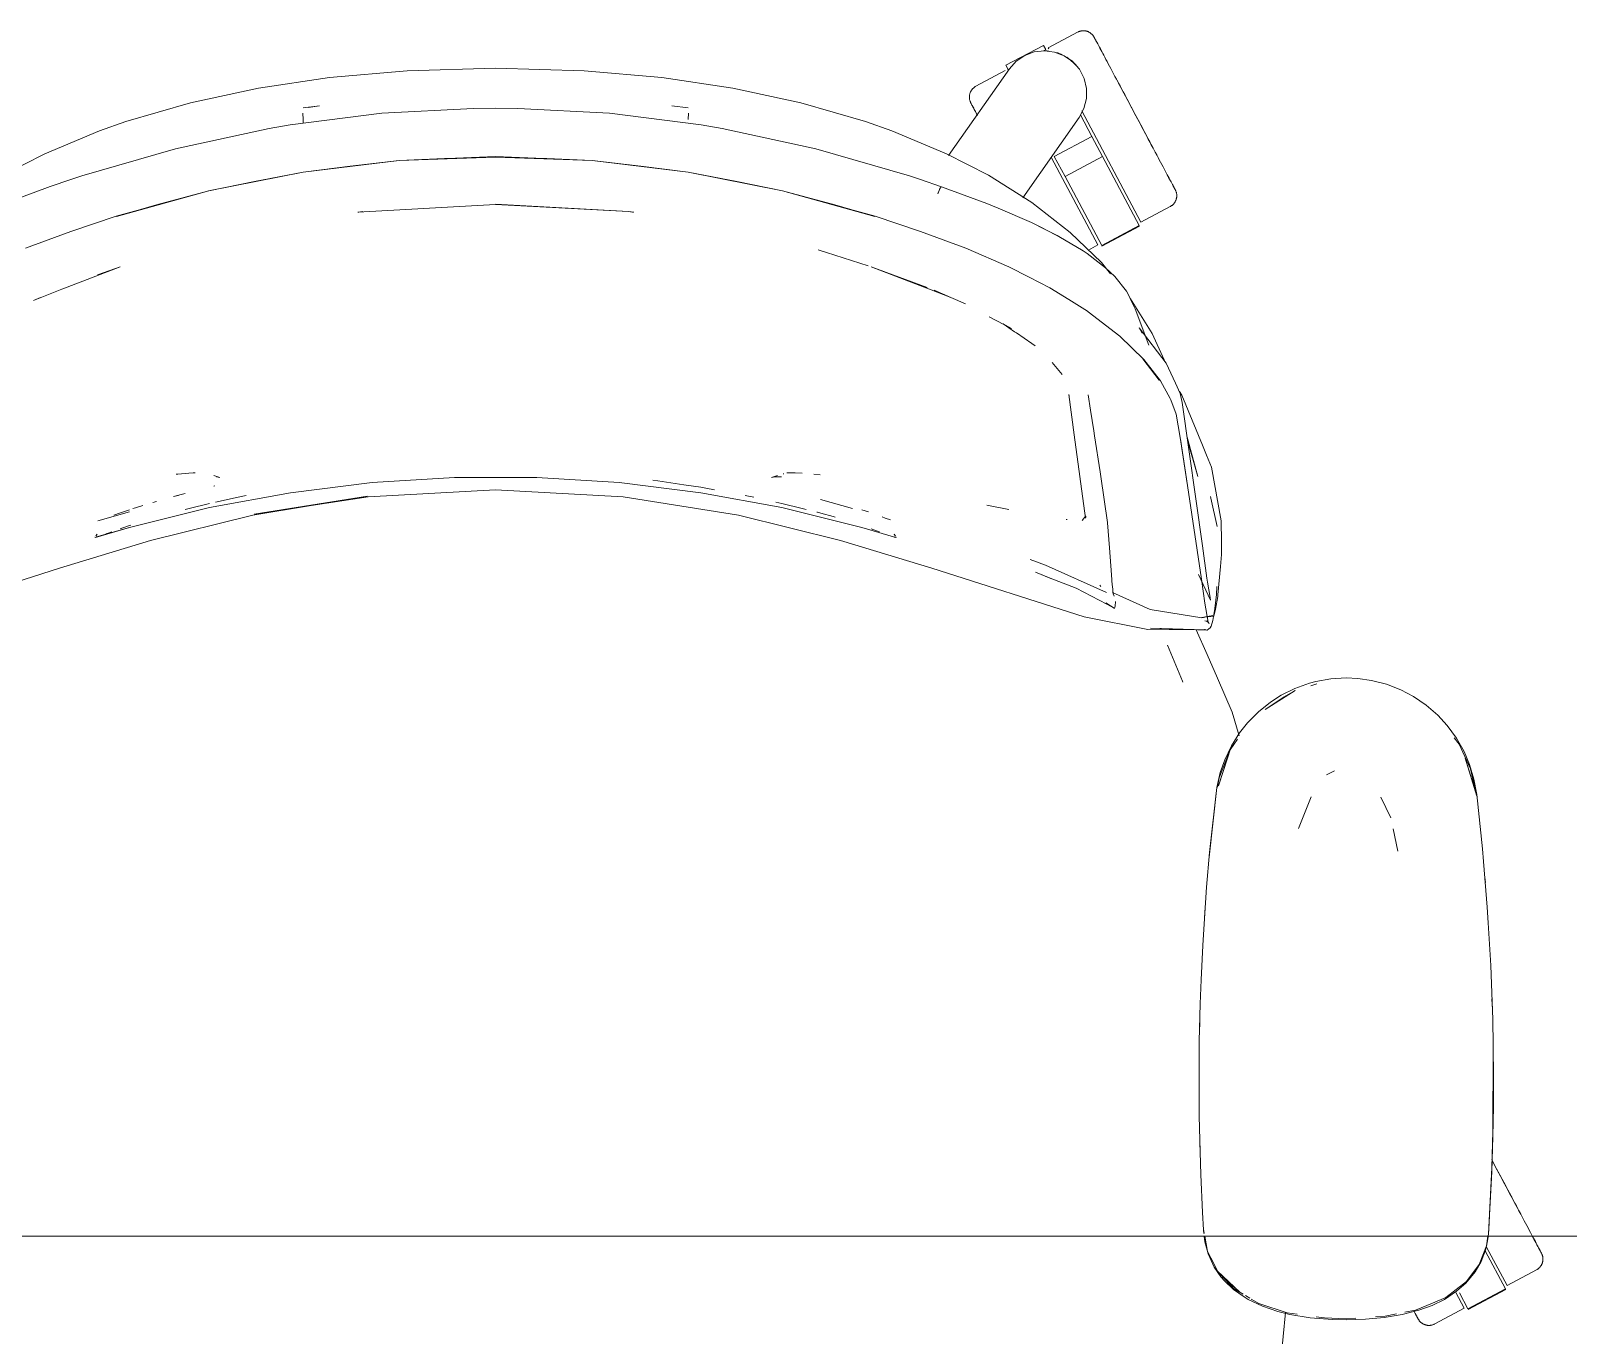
# Model space of a CAD drawing. Header units: millimetres. Extents: x 155927 to 317870, y -36033 to 97293.
# Drawn here: x 171809 to 172315, y 21895 to 22324 of the extents above; entities that cross this region are included whole.
import ezdxf

# ---------------------------------------------------------------- set-up
doc = ezdxf.new("R2010")
doc.units = ezdxf.units.MM
doc.header["$MEASUREMENT"] = 0
doc.layers.add('G-IMPT', color=8, linetype='CONTINUOUS', lineweight=9)
doc.layers.add('I-FURN', color=8, linetype='CONTINUOUS', lineweight=9)

msp = doc.modelspace()

# ---------------------------------------------------------------- linework, layer by layer
at = {"layer": 'G-IMPT'}
for p, q in [((171907.21, 22309.03), (171883.8, 22305.54)), ((171932.79, 22311.29), (171907.21, 22309.03)), ((171961.93, 22312.14), (171932.79, 22311.29)), ((171991.07, 22311.29), (171961.93, 22312.14)), ((172016.64, 22309.03), (171991.07, 22311.29)), ((172040.06, 22305.54), (172016.64, 22309.03)), ((171861.43, 22300.73), (171883.8, 22305.54)), ((172062.42, 22300.73), (172040.06, 22305.54)), ((171840.19, 22294.55), (171861.43, 22300.73)), ((171898.51, 22299.13), (171903.93, 22299.78)), ((171900.16, 22299.21), (171903.93, 22299.78)), ((171954.61, 22298.91), (171924.41, 22297.3)), ((171954.61, 22298.91), (171961.93, 22299.01)), ((171969.24, 22298.91), (171961.93, 22299.01)), ((171969.24, 22298.91), (171999.44, 22297.3)), ((172025.34, 22299.13), (172019.93, 22299.78)), ((172083.66, 22294.55), (172062.42, 22300.73)), ((171831.45, 22291.48), (171840.19, 22294.55)), ((171894.24, 22293.48), (171887.32, 22292.3)), ((171924.41, 22297.3), (171894.24, 22293.48)), ((171898.48, 22297.37), (171898.56, 22295.28)), ((171898.48, 22297.37), (171898.48, 22297.26)), ((171898.6, 22294.03), (171898.56, 22295.28)), ((171999.44, 22297.3), (172029.61, 22293.48)), ((172025.3, 22295.28), (172025.37, 22297.37)), ((172025.37, 22297.37), (172025.37, 22297.26)), ((172029.61, 22293.48), (172036.53, 22292.3)), ((172083.66, 22294.55), (172092.4, 22291.48)), ((171831.45, 22291.48), (171813.48, 22283.96)), ((171887.32, 22292.3), (171856.53, 22285.63)), ((172067.32, 22285.63), (172036.53, 22292.3)), ((172092.4, 22291.48), (172110.37, 22283.96)), ((171813.48, 22283.96), (171799.7, 22276.87)), ((171825.7, 22276.69), (171856.53, 22285.63)), ((171961.93, 22283.1), (171930.11, 22281.77)), ((171930.15, 22281.73), (171961.93, 22282.87)), ((171930.15, 22281.73), (171945.04, 22282.41)), ((171945.04, 22282.41), (171961.93, 22282.87)), ((171993.74, 22281.77), (171961.93, 22283.1)), ((171978.81, 22282.41), (171961.93, 22282.87)), ((171993.7, 22281.73), (171961.93, 22282.87)), ((171978.81, 22282.41), (171993.7, 22281.73)), ((172067.32, 22285.63), (172098.15, 22276.69)), ((172124.15, 22276.87), (172110.37, 22283.96)), ((171898.6, 22277.95), (171867.35, 22271.73)), ((171867.35, 22271.73), (171898.52, 22277.94)), ((171898.6, 22277.95), (171882.49, 22274.85)), ((171930.11, 22281.77), (171898.52, 22277.94)), ((171930.15, 22281.73), (171898.6, 22277.95)), ((171914.07, 22279.89), (171898.6, 22277.95)), ((171914.07, 22279.89), (171930.15, 22281.73)), ((171993.7, 22281.73), (172025.26, 22277.95)), ((171993.7, 22281.73), (172009.78, 22279.89)), ((171993.74, 22281.77), (172025.34, 22277.94)), ((172025.26, 22277.95), (172009.78, 22279.89)), ((172056.38, 22271.77), (172025.26, 22277.95)), ((172025.26, 22277.95), (172041.36, 22274.85)), ((172056.38, 22271.77), (172025.34, 22277.94)), ((171815.28, 22273.15), (171800.2, 22267.55)), ((171815.28, 22273.15), (171822.1, 22275.49)), ((171825.7, 22276.69), (171822.1, 22275.49)), ((171867.47, 22271.77), (171882.49, 22274.85)), ((172056.38, 22271.77), (172041.36, 22274.85)), ((172098.15, 22276.69), (172101.76, 22275.49)), ((172108.69, 22273.09), (172101.76, 22275.49)), ((172107.9, 22271.86), (172108.29, 22272.68)), ((172107.9, 22271.86), (172108.18, 22272.5)), ((172108.18, 22272.5), (172108.29, 22272.68)), ((172108.56, 22273.09), (172108.29, 22272.68)), ((172108.29, 22272.68), (172108.51, 22273.08)), ((172108.56, 22273.09), (172108.51, 22273.08)), ((172108.69, 22273.12), (172108.56, 22273.09)), ((172108.56, 22273.09), (172108.69, 22273.09)), ((172123.65, 22267.55), (172108.69, 22273.12)), ((172138.44, 22267.9), (172124.15, 22276.87)), ((171867.47, 22271.77), (171836.97, 22263.39)), ((171867.47, 22271.77), (171837.06, 22263.35)), ((171850.22, 22267.12), (171867.47, 22271.77)), ((171961.93, 22267.28), (171916.59, 22264.78)), ((171961.93, 22267.33), (172005.65, 22265.01)), ((171961.93, 22267.28), (172005.65, 22265.01)), ((172073.63, 22267.12), (172056.38, 22271.77)), ((172056.38, 22271.77), (172086.88, 22263.39)), ((172056.38, 22271.77), (172086.79, 22263.35)), ((172107.9, 22271.86), (172107.48, 22270.8)), ((172107.48, 22270.8), (172107.7, 22271.39)), ((172107.9, 22271.86), (172107.7, 22271.39)), ((172127.33, 22266.07), (172123.65, 22267.55)), ((172138.44, 22267.9), (172151.05, 22258.09)), ((171822.05, 22258.38), (171836.97, 22263.39)), ((171850.22, 22267.12), (171837.06, 22263.35)), ((171916.59, 22264.78), (171918.2, 22265.01)), ((171916.65, 22264.73), (171916.89, 22264.77)), ((171918.2, 22265.01), (171916.89, 22264.77)), ((172005.65, 22265.01), (172007.43, 22264.74)), ((172005.65, 22265.01), (172006.96, 22264.77)), ((172007.2, 22264.73), (172006.96, 22264.77)), ((172073.63, 22267.12), (172086.79, 22263.35)), ((172086.88, 22263.39), (172101.8, 22258.38)), ((172138.29, 22261.3), (172127.33, 22266.07)), ((171822.05, 22258.38), (171807.18, 22252.92)), ((172116.68, 22252.92), (172101.8, 22258.38)), ((172138.73, 22261.08), (172138.29, 22261.3)), ((172138.29, 22261.3), (172147.34, 22256.77)), ((172138.29, 22261.3), (172146.74, 22257.08)), ((172138.73, 22261.08), (172147.34, 22256.77)), ((172147.34, 22256.77), (172146.74, 22257.08)), ((172161.34, 22248.13), (172151.05, 22258.09)), ((172068.07, 22252.32), (172071.51, 22251.25)), ((172068.07, 22252.32), (172084.56, 22247.07)), ((172116.68, 22252.92), (172130.9, 22246.75)), ((172147.34, 22256.77), (172155.34, 22252.04)), ((172156.63, 22251.18), (172155.34, 22252.04)), ((172162.76, 22246.46), (172156.63, 22251.18)), ((172164.34, 22244.46), (172161.34, 22248.13)), ((171838.31, 22246.79), (171820.86, 22240.08)), ((171838.31, 22246.79), (171830.88, 22244.07)), ((172085.54, 22246.79), (172103.95, 22239.97)), ((172085.54, 22246.79), (172102.99, 22240.08)), ((172137.63, 22243.36), (172130.9, 22246.75)), ((172137.63, 22243.36), (172144.42, 22239.79)), ((172162.76, 22246.46), (172165.78, 22243.57)), ((172169.65, 22238.7), (172165.78, 22243.57)), ((171819.14, 22239.42), (171809.81, 22235.69)), ((171820.86, 22240.08), (171819.14, 22239.42)), ((172102.99, 22240.08), (172104.72, 22239.42)), ((172111.8, 22236.69), (172104.72, 22239.42)), ((172111.8, 22236.69), (172106.35, 22239)), ((172150.65, 22236.02), (172144.42, 22239.79)), ((172170.26, 22237.57), (172169.65, 22238.7)), ((172170.26, 22237.57), (172171.43, 22235.13)), ((172170.95, 22236.21), (172170.45, 22236.98)), ((171809.81, 22235.69), (171812.05, 22236.69)), ((172116.65, 22234.5), (172111.8, 22236.69)), ((172150.65, 22236.02), (172156.75, 22232.14)), ((172157.01, 22231.97), (172156.75, 22232.14)), ((172167.44, 22223.95), (172157.01, 22231.97)), ((172170.95, 22236.21), (172178.08, 22224.76)), ((172171.43, 22235.13), (172172.51, 22232.9)), ((172177.02, 22221), (172172.51, 22232.9)), ((172124.36, 22230.28), (172131.79, 22226.44)), ((172129.02, 22227.94), (172132.78, 22225.38)), ((172129.02, 22227.94), (172131.79, 22226.44)), ((172132.78, 22225.38), (172133.36, 22224.99)), ((172133.36, 22224.99), (172138.49, 22221.49)), ((172175.34, 22216.21), (172167.44, 22223.95)), ((172173.78, 22226.65), (172182.7, 22215)), ((172173.78, 22226.65), (172174.77, 22224.92)), ((172178.08, 22224.76), (172182.06, 22216.13)), ((172138.49, 22221.49), (172139.59, 22220.74)), ((172145.12, 22215.22), (172148.46, 22211.31)), ((172180.43, 22209.47), (172175.04, 22216.42)), ((172175.04, 22216.42), (172177.84, 22212.85)), ((172175.34, 22216.21), (172180.76, 22209.25)), ((172180.43, 22209.47), (172177.84, 22212.85)), ((172182.7, 22215), (172185.76, 22208.43)), ((172180.76, 22209.25), (172184.05, 22203.41)), ((172185.76, 22208.43), (172187.33, 22205.06)), ((172152.4, 22191.37), (172150.62, 22204.72)), ((172150.62, 22204.72), (172150.77, 22204.25)), ((172157.76, 22199.56), (172157.01, 22204.63)), ((172184.26, 22202.99), (172184.05, 22203.41)), ((172184.26, 22202.99), (172186.02, 22198.2)), ((172187.05, 22205.67), (172187.82, 22204.5)), ((172187.98, 22202.07), (172187.33, 22205.06)), ((172187.82, 22204.5), (172194.61, 22188.05)), ((172194.65, 22154.85), (172187.98, 22202.07)), ((172157.76, 22199.56), (172158.82, 22192.72)), ((172186.02, 22198.2), (172187.32, 22190.53)), ((172152.4, 22191.37), (172156.14, 22164.03)), ((172158.82, 22192.72), (172159.08, 22191.06)), ((172160.95, 22179.29), (172159.08, 22191.06)), ((172189.61, 22175.37), (172187.32, 22190.53)), ((172189.61, 22175.37), (172187.38, 22189.95)), ((172189.71, 22174.76), (172187.38, 22189.95)), ((172193.1, 22177.65), (172189.6, 22190.6)), ((172193.1, 22177.65), (172189.75, 22189.54)), ((172194.61, 22188.05), (172196, 22184.69)), ((172197.6, 22180.83), (172196, 22184.69)), ((171857.24, 22178.49), (171856.76, 22178.46)), ((171860.95, 22178.77), (171857.24, 22178.49)), ((171860.95, 22178.77), (171862.32, 22178.87)), ((171863.02, 22178.87), (171862.32, 22178.87)), ((171871.11, 22177.34), (171869.17, 22178.02)), ((171871.11, 22177.34), (171870.07, 22177.55)), ((171948.37, 22177.33), (171921.3, 22175.68)), ((171975.49, 22177.33), (171948.37, 22177.33)), ((171975.49, 22177.33), (172002.56, 22175.68)), ((172015.32, 22176.3), (172013.67, 22176.48)), ((172023.85, 22175), (172015.32, 22176.3)), ((172052.74, 22177.34), (172054.69, 22178.02)), ((172053.79, 22177.55), (172052.74, 22177.34)), ((172053.79, 22177.55), (172056.09, 22177.59)), ((172055.95, 22177.6), (172056.09, 22177.59)), ((172056.58, 22178.55), (172056.84, 22178.63)), ((172057.8, 22178.88), (172062.85, 22178.79)), ((172057.8, 22178.88), (172060.58, 22178.87)), ((172062.85, 22178.79), (172060.58, 22178.87)), ((172066.65, 22178.48), (172068.74, 22178.26)), ((172161.19, 22177.74), (172160.95, 22179.29)), ((172163.4, 22162.52), (172161.19, 22177.74)), ((172200.84, 22163.13), (172197.6, 22180.83)), ((171855.89, 22171.07), (171859.75, 22172.07)), ((171855.89, 22171.07), (171857.42, 22171.46)), ((171867.71, 22167.45), (171894.38, 22172.38)), ((171869.51, 22174.67), (171869.1, 22174.53)), ((171879.75, 22171.4), (171877.12, 22170.93)), ((171882.03, 22164.99), (171919.77, 22171.24)), ((171919.77, 22171.24), (171882.4, 22165.25)), ((171894.38, 22172.38), (171921.3, 22175.68)), ((171919.94, 22170.98), (171961.93, 22173.34)), ((172003.91, 22170.98), (171961.93, 22173.34)), ((172029.48, 22172.38), (172002.56, 22175.68)), ((172023.85, 22175), (172029.47, 22174.15)), ((172029.47, 22174.15), (172031.1, 22173.91)), ((172056.15, 22167.45), (172029.48, 22172.38)), ((172034, 22173.35), (172031.1, 22173.91)), ((172044.11, 22171.43), (172046.92, 22170.89)), ((172189.71, 22174.76), (172194.26, 22143.89)), ((172197.38, 22170.57), (172197.23, 22171.15)), ((171841.4, 22166.1), (171830.97, 22163.06)), ((171839.09, 22165.99), (171838.38, 22165.73)), ((171839.09, 22165.99), (171841.4, 22166.76)), ((171867.71, 22167.45), (171841.39, 22160.9)), ((171842.53, 22167.14), (171843.31, 22167.38)), ((171843.31, 22167.38), (171845.81, 22168.17)), ((171849.1, 22169.16), (171850.22, 22169.49)), ((171860.97, 22167.22), (171859.69, 22166.88)), ((171867.72, 22168.77), (171860.97, 22167.22)), ((171877.12, 22170.93), (171869.7, 22169.22)), ((171919.94, 22170.98), (171882.4, 22165.25)), ((172041.83, 22164.99), (172003.91, 22170.98)), ((172054.15, 22169.22), (172056.13, 22168.77)), ((172062.88, 22167.22), (172056.13, 22168.77)), ((172056.15, 22167.45), (172082.46, 22160.9)), ((172062.88, 22167.22), (172064.18, 22166.88)), ((172067.9, 22165.92), (172067.72, 22165.96)), ((172079.36, 22167.19), (172068.9, 22170.12)), ((172082.45, 22166.74), (172084.67, 22166.02)), ((172123.6, 22168.21), (172130.85, 22166.8)), ((172199.43, 22161.27), (172197.38, 22170.57)), ((171841.39, 22160.9), (171830.17, 22157.63)), ((171841.39, 22160.9), (171830.57, 22157.79)), ((171841.39, 22160.9), (171830.86, 22157.84)), ((171836.21, 22164.97), (171838.38, 22165.73)), ((171841.39, 22161.53), (171839.17, 22160.8)), ((171841.39, 22161.53), (171841.85, 22161.68)), ((171848.34, 22156.67), (171882.03, 22164.99)), ((172041.83, 22164.99), (172075.51, 22156.67)), ((172069.04, 22165.6), (172067.9, 22165.92)), ((172069.04, 22165.6), (172073.04, 22164.48)), ((172073.04, 22164.48), (172073.72, 22164.28)), ((172082.46, 22160.9), (172092.89, 22157.83)), ((172090.22, 22164.03), (172089.2, 22164.4)), ((172090.22, 22164.03), (172091.87, 22163.42)), ((172150.07, 22163.53), (172149.73, 22163.58)), ((172155.02, 22163.18), (172156.26, 22164.74)), ((172156.14, 22164.03), (172156.18, 22164.3)), ((172156.23, 22164.53), (172156.18, 22164.3)), ((172163.4, 22162.52), (172163.41, 22162.44)), ((172163.41, 22162.44), (172164.03, 22154.2)), ((172200.84, 22163.13), (172200.86, 22156.16)), ((171848.34, 22156.67), (171818.37, 22147.49)), ((171830.17, 22157.63), (171829.93, 22157.77)), ((171830.71, 22158.72), (171830.32, 22158.11)), ((171830.71, 22158.72), (171830.56, 22158.51)), ((171830.86, 22157.84), (171830.57, 22157.79)), ((171834.64, 22159.18), (171833.57, 22158.78)), ((171835.61, 22159.52), (171834.64, 22159.18)), ((171838.36, 22160.51), (171839.17, 22160.8)), ((172105.49, 22147.49), (172075.51, 22156.67)), ((172087.66, 22159.74), (172085.56, 22160.49)), ((172087.66, 22159.74), (172088.32, 22159.5)), ((172093.16, 22157.76), (172092.89, 22157.83)), ((172093.15, 22158.72), (172093.29, 22158.51)), ((172093.15, 22158.72), (172093.53, 22158.11)), ((172093.46, 22157.69), (172093.16, 22157.76)), ((172093.68, 22157.63), (172093.46, 22157.69)), ((172093.92, 22157.72), (172093.68, 22157.63)), ((172200.86, 22151.99), (172200.86, 22156.16)), ((172164.66, 22145.35), (172164.03, 22154.2)), ((172194.65, 22154.85), (172196.09, 22144.19)), ((172200.52, 22148.04), (172200.86, 22151.99)), ((171818.37, 22147.49), (171768.13, 22131.5)), ((172105.49, 22147.49), (172155.73, 22131.5)), ((172137.92, 22150.37), (172142.91, 22148.48)), ((172144.54, 22144.18), (172139.64, 22146.2)), ((172139.64, 22146.2), (172144.75, 22144.17)), ((172144.75, 22144.17), (172140.22, 22145.97)), ((172142.91, 22148.48), (172163.06, 22139.55)), ((172200.52, 22148.04), (172199.72, 22138.71)), ((172153.01, 22140.93), (172144.54, 22144.18)), ((172153.01, 22140.93), (172163.12, 22135.65)), ((172160.89, 22141.93), (172161.17, 22141.49)), ((172164.66, 22145.35), (172164.92, 22141.94)), ((172164.96, 22141.57), (172164.92, 22141.94)), ((172164.96, 22141.57), (172165.24, 22139.11)), ((172193.28, 22145.44), (172197.28, 22137.01)), ((172194.26, 22143.89), (172195.38, 22136.04)), ((172196.31, 22142.89), (172196.09, 22144.19)), ((172197.14, 22137.87), (172196.31, 22142.89)), ((172199.2, 22138.88), (172199.41, 22141.47)), ((172165.58, 22134.3), (172162.87, 22136.14)), ((172165.58, 22134.3), (172163.12, 22135.65)), ((172177.38, 22133.94), (172165.03, 22139.55)), ((172165.24, 22139.11), (172165.27, 22139.05)), ((172165.54, 22138.28), (172165.27, 22139.05)), ((172166.02, 22136.54), (172165.85, 22135.01)), ((172196.48, 22129.77), (172195.38, 22136.04)), ((172197.28, 22137.01), (172197.14, 22137.87)), ((172199.2, 22138.88), (172198.68, 22134.2)), ((172198.87, 22133.99), (172199.68, 22138.24)), ((172199.72, 22138.71), (172199.68, 22138.24)), ((172155.73, 22131.5), (172176.68, 22127.31)), ((172165.58, 22134.3), (172165.41, 22134.26)), ((172165.71, 22134.32), (172165.58, 22134.3)), ((172165.85, 22135.01), (172165.71, 22134.32)), ((172177.38, 22133.94), (172194.43, 22131.22)), ((172198.01, 22131.91), (172194.43, 22131.22)), ((172198.01, 22131.91), (172194.47, 22131.28)), ((172194.47, 22131.28), (172198.42, 22131.67)), ((172198.61, 22133.58), (172198.07, 22130.3)), ((172198.87, 22133.99), (172198.42, 22131.67)), ((172198.61, 22133.58), (172198.68, 22134.2)), ((172176.68, 22127.31), (172195.55, 22127.26)), ((172177.57, 22127.75), (172196.02, 22127.16)), ((172177.57, 22127.75), (172195.55, 22127.26)), ((172196.15, 22119.1), (172192.58, 22127.27)), ((172196.13, 22127.13), (172195.27, 22127.32)), ((172195.27, 22127.32), (172195.38, 22127.3)), ((172195.55, 22127.26), (172195.38, 22127.3)), ((172195.94, 22130.11), (172195.44, 22130.19)), ((172196.02, 22127.16), (172195.55, 22127.26)), ((172195.94, 22130.11), (172196.48, 22129.79)), ((172196.13, 22127.13), (172196.71, 22127.53)), ((172196.31, 22130.39), (172196.87, 22129.29)), ((172196.31, 22130.39), (172196.48, 22129.77)), ((172196.48, 22129.79), (172196.87, 22129.29)), ((172197.2, 22127.9), (172196.71, 22127.53)), ((172197.2, 22127.9), (172197.52, 22128.44)), ((172198.07, 22130.3), (172197.52, 22128.44)), ((172183.12, 22122.16), (172188.04, 22110.31)), ((172199.57, 22111.27), (172196.15, 22119.1)), ((172188.14, 22110.04), (172188.04, 22110.31)), ((172204.43, 22100.14), (172199.57, 22111.27)), ((172236.92, 22111.07), (172231.97, 22110.19)), ((172241.96, 22111.37), (172236.92, 22111.07)), ((172241.96, 22111.37), (172245.81, 22111.2)), ((172250.32, 22110.55), (172245.81, 22111.2)), ((172250.32, 22110.55), (172255.19, 22109.29)), ((172225.17, 22107.27), (172215.22, 22100.95)), ((172220.56, 22105.68), (172217.01, 22103.41)), ((172225.07, 22107.92), (172220.56, 22105.68)), ((172225.17, 22107.27), (172221.49, 22105.11)), ((172225.07, 22107.92), (172229.84, 22109.63)), ((172231.97, 22110.19), (172229.84, 22109.63)), ((172230.28, 22108.83), (172232.31, 22109.45)), ((172259.9, 22107.45), (172255.19, 22109.29)), ((172264.06, 22105.26), (172259.9, 22107.45)), ((172264.06, 22105.26), (172268.23, 22102.43)), ((172204.43, 22100.14), (172206.68, 22092.32)), ((172213.04, 22100.22), (172209.49, 22096.62)), ((172213.04, 22100.22), (172217.01, 22103.41)), ((172221.49, 22105.11), (172215.22, 22100.95)), ((172268.23, 22102.43), (172272.07, 22099.11)), ((172209.49, 22096.62), (172206.87, 22093.31)), ((172275.23, 22095.67), (172272.07, 22099.11)), ((172275.23, 22095.67), (172278.23, 22091.59)), ((172203.74, 22087.66), (172206.17, 22091.24)), ((172204.14, 22088.98), (172206.87, 22093.31)), ((172277.54, 22091.63), (172279.13, 22089.52)), ((172280.74, 22087.15), (172278.23, 22091.59)), ((172203.74, 22087.66), (172199.93, 22075.81)), ((172202.84, 22084.95), (172199.93, 22075.81)), ((172200.14, 22078.44), (172203.34, 22086.62)), ((172204.14, 22088.98), (172201.95, 22084.4)), ((172203.74, 22087.66), (172202.84, 22084.95)), ((172282.87, 22081.46), (172279.13, 22089.52)), ((172280.74, 22087.15), (172282.55, 22082.91)), ((172284.91, 22072.49), (172281.08, 22084.95)), ((172281.08, 22084.95), (172284, 22075.81)), ((172199.34, 22075.31), (172200.5, 22080.27)), ((172201.95, 22084.4), (172200.5, 22080.27)), ((172238.14, 22080.75), (172235.91, 22079.74)), ((172282.55, 22082.91), (172284.02, 22078.05)), ((172282.87, 22081.46), (172284.78, 22073.06)), ((172199.34, 22075.31), (172196.89, 22052.35)), ((172199.34, 22075.31), (172196.99, 22053.87)), ((172199.34, 22075.31), (172199.01, 22072.49)), ((172199.56, 22075.38), (172200.14, 22078.44)), ((172235.91, 22079.74), (172235.46, 22079.44)), ((172284.91, 22072.49), (172284, 22075.81)), ((172284.91, 22073), (172284.02, 22078.05)), ((172196.89, 22052.35), (172199.01, 22072.49)), ((172226.24, 22061.79), (172230.39, 22072.21)), ((172253.34, 22072.12), (172256.61, 22065.34)), ((172286.82, 22055.08), (172284.91, 22073)), ((172258.94, 22054.29), (172257.37, 22061.72)), ((172287.16, 22050.95), (172286.82, 22055.08)), ((172196.99, 22053.87), (172196.01, 22042.47)), ((172288.41, 22035.89), (172287.16, 22050.95)), ((172287.76, 22044.07), (172287.59, 22045.75)), ((172195.28, 22032.19), (172196.01, 22042.47)), ((172195.41, 22034.23), (172195.55, 22035.65)), ((172288.41, 22035.89), (172288.74, 22030.8)), ((172195.28, 22032.19), (172194.72, 22023.32)), ((172195.41, 22034.23), (172195.32, 22032.33)), ((172288.74, 22030.8), (172289.55, 22016.66)), ((172194.18, 22012.01), (172194.72, 22023.32)), ((172289.8, 22010.64), (172289.55, 22016.66)), ((172194.18, 22012.01), (172193.88, 22004.13)), ((172289.8, 22010.64), (172290.19, 21998.88)), ((172193.59, 21991.82), (172193.88, 22004.13)), ((172289.94, 22005.75), (172290.05, 22003.82)), ((172193.8, 22000.26), (172193.72, 21998.6)), ((172290.05, 22003.82), (172290.07, 22002.32)), ((172193.72, 21998.6), (172193.73, 21996.52)), ((172290.36, 21990.46), (172290.19, 21998.88)), ((172193.59, 21991.82), (172193.52, 21986.35)), ((172290.36, 21990.46), (172290.24, 21960.44)), ((172290.36, 21990.46), (172290.4, 21970.28)), ((172290.36, 21990.46), (172290.44, 21979.67)), ((172193.51, 21971.64), (172193.52, 21986.35)), ((172290.24, 21960.44), (172290.44, 21979.67)), ((172193.56, 21967.13), (172193.51, 21971.64)), ((172290.4, 21970.28), (172289.9, 21948.88)), ((172290.4, 21970.28), (172289.94, 21950.09)), ((172290.4, 21970.28), (172290.24, 21960.44)), ((172290.36, 21970.28), (172290.38, 21968.24)), ((172193.56, 21967.13), (172193.94, 21951.46)), ((172290.38, 21968.24), (172290.3, 21966.03)), ((172193.74, 21960.4), (172193.74, 21958.18)), ((172290.24, 21960.44), (172289.9, 21948.88)), ((172193.85, 21955.5), (172193.74, 21958.18)), ((172193.94, 21951.46), (172194.06, 21947.91)), ((172289.94, 21950.09), (172288.85, 21928.31)), ((172289.9, 21948.88), (172288.85, 21928.31)), ((172289.94, 21950.09), (172288.96, 21929.91)), ((172289.9, 21948.88), (172289.94, 21950.09)), ((172194.68, 21935.35), (172194.06, 21947.91)), ((172194.68, 21935.35), (172194.96, 21929.69)), ((172195.24, 21928.43), (172194.96, 21929.91)), ((172194.96, 21929.69), (172195.12, 21928.43)), ((172288.85, 21928.31), (172288.6, 21926.66)), ((172288.85, 21928.31), (172288.96, 21929.91)), ((172195.22, 21927.61), (172195.46, 21925.68)), ((172196.33, 21922.57), (172195.39, 21927.61)), ((172195.46, 21925.68), (172196.53, 21921.73)), ((172288.13, 21924.44), (172285.72, 21918.25)), ((172288.15, 21924.26), (172287.79, 21922.92)), ((172288.13, 21924.44), (172288.61, 21927.61)), ((172288.15, 21924.26), (172288.6, 21926.66)), ((172198.43, 21918.31), (172196.33, 21922.57)), ((172198.52, 21917.4), (172196.53, 21921.73)), ((172198.43, 21918.31), (172199.54, 21916.07)), ((172285.72, 21918.25), (172281.55, 21912.62)), ((172286.39, 21919.28), (172284.43, 21915.84)), ((172286.39, 21919.28), (172287.79, 21922.92)), ((172198.52, 21917.4), (172200.72, 21914.18)), ((172199.54, 21916.07), (172201.77, 21913.66)), ((172206.93, 21909.17), (172199.54, 21916.07)), ((172204.84, 21910.36), (172199.54, 21916.07)), ((172201.85, 21912.86), (172200.72, 21914.18)), ((172205.31, 21910.58), (172201.77, 21913.66)), ((172201.85, 21912.86), (172204.9, 21909.99)), ((172284.43, 21915.84), (172281.36, 21912.1)), ((172208, 21908.48), (172204.84, 21910.36)), ((172204.9, 21909.99), (172208.35, 21907.55)), ((172206.93, 21909.17), (172205.46, 21910.45)), ((172210.22, 21907.15), (172208.78, 21908.01)), ((172274.27, 21906.78), (172278.32, 21909.44)), ((172281.55, 21912.62), (172274.77, 21907.41)), ((172278.32, 21909.44), (172281.36, 21912.1)), ((172209.73, 21906.74), (172208.35, 21907.55)), ((172214.36, 21904.54), (172209.73, 21906.74)), ((172213.14, 21905.4), (172210.69, 21906.87)), ((172222.54, 21902.37), (172213.14, 21905.4)), ((172219.45, 21902.8), (172214.36, 21904.54)), ((172219.45, 21902.8), (172223.38, 21901.82)), ((172265.86, 21903.21), (172260.38, 21901.78)), ((172264.75, 21903.24), (172261.28, 21902.53)), ((172264.75, 21903.24), (172270.37, 21905.57)), ((172265.86, 21903.21), (172270.2, 21904.8)), ((172274.27, 21906.78), (172270.2, 21904.8)), ((172274.77, 21907.41), (172270.37, 21905.57)), ((172221.92, 21902.5), (172220.47, 21886.62)), ((172225.83, 21901.91), (172222.54, 21902.37)), ((172223.38, 21901.82), (172230.14, 21900.7)), ((172237.45, 21900.13), (172230.14, 21900.7)), ((172234.8, 21900.64), (172232.01, 21901.04)), ((172234.8, 21900.64), (172241.96, 21900.41)), ((172237.45, 21900.13), (172241.96, 21900.04)), ((172245.07, 21900.6), (172241.96, 21900.41)), ((172241.96, 21900.04), (172248.3, 21900.22)), ((172254.45, 21900.78), (172248.3, 21900.22)), ((172254.79, 21901.2), (172251.58, 21901)), ((172254.45, 21900.78), (172260.38, 21901.78)), ((172258.54, 21901.97), (172254.79, 21901.2))]:
    msp.add_line(p, q, dxfattribs=at)
at = {"layer": 'I-FURN'}
for p, q in [((172153.52, 22324), (172143.83, 22318.85)), ((172153.52, 22324), (172153.66, 22324.07)), ((172153.66, 22324.07), (172153.81, 22324.14)), ((172153.81, 22324.14), (172153.96, 22324.2)), ((172153.96, 22324.2), (172154.11, 22324.25)), ((172154.11, 22324.25), (172154.26, 22324.3)), ((172154.26, 22324.3), (172154.42, 22324.35)), ((172154.42, 22324.35), (172154.58, 22324.38)), ((172154.58, 22324.38), (172154.73, 22324.41)), ((172154.73, 22324.41), (172154.89, 22324.44)), ((172154.89, 22324.44), (172155.05, 22324.45)), ((172155.05, 22324.45), (172155.21, 22324.47)), ((172155.21, 22324.47), (172155.38, 22324.47)), ((172155.38, 22324.47), (172155.54, 22324.47)), ((172155.54, 22324.47), (172155.7, 22324.46)), ((172155.7, 22324.46), (172155.86, 22324.44)), ((172155.86, 22324.44), (172156.02, 22324.42)), ((172156.02, 22324.42), (172156.18, 22324.4)), ((172156.18, 22324.4), (172156.33, 22324.36)), ((172156.33, 22324.36), (172156.49, 22324.32)), ((172156.49, 22324.32), (172156.64, 22324.28)), ((172156.64, 22324.28), (172156.8, 22324.22)), ((172156.8, 22324.22), (172156.95, 22324.17)), ((172156.95, 22324.17), (172157.1, 22324.1)), ((172157.1, 22324.1), (172157.24, 22324.03)), ((172157.24, 22324.03), (172157.38, 22323.95)), ((172157.38, 22323.95), (172157.52, 22323.87)), ((172157.52, 22323.87), (172157.66, 22323.79)), ((172157.66, 22323.79), (172157.79, 22323.69)), ((172157.79, 22323.69), (172157.92, 22323.6)), ((172157.92, 22323.6), (172158.04, 22323.49)), ((172158.04, 22323.49), (172158.16, 22323.38)), ((172158.16, 22323.38), (172158.28, 22323.27)), ((172158.28, 22323.27), (172158.39, 22323.16)), ((172158.39, 22323.16), (172158.49, 22323.03)), ((172158.49, 22323.03), (172158.6, 22322.91)), ((172158.6, 22322.91), (172158.69, 22322.78)), ((172142.27, 22319.66), (172129.91, 22313.09)), ((172139.27, 22317.51), (172142.62, 22317.89)), ((172142.26, 22317.86), (172143.01, 22318.26)), ((172142.27, 22319.66), (172143.01, 22318.26)), ((172142.62, 22317.89), (172145.97, 22317.47)), ((172143.01, 22318.26), (172142.96, 22318.35)), ((172144.03, 22318.47), (172143.83, 22318.85)), ((172158.69, 22322.78), (172158.78, 22322.65)), ((172158.78, 22322.65), (172158.87, 22322.51)), ((172158.87, 22322.51), (172158.95, 22322.37)), ((172158.95, 22322.37), (172158.97, 22322.33)), ((172158.97, 22322.33), (172158.98, 22322.31)), ((172158.99, 22322.28), (172158.97, 22322.33)), ((172158.97, 22322.33), (172158.97, 22322.33)), ((172158.98, 22322.31), (172159.01, 22322.25)), ((172159.04, 22322.2), (172158.99, 22322.28)), ((172159.01, 22322.25), (172159.06, 22322.15)), ((172159.1, 22322.08), (172159.04, 22322.2)), ((172159.06, 22322.15), (172159.14, 22322.01)), ((172159.19, 22321.92), (172159.1, 22322.08)), ((172159.14, 22322.01), (172159.24, 22321.83)), ((172159.3, 22321.72), (172159.19, 22321.92)), ((172159.24, 22321.83), (172159.35, 22321.61)), ((172159.42, 22321.48), (172159.3, 22321.72)), ((172159.35, 22321.61), (172159.49, 22321.35)), ((172159.57, 22321.2), (172159.42, 22321.48)), ((172159.49, 22321.35), (172159.65, 22321.06)), ((172159.74, 22320.88), (172159.57, 22321.2)), ((172159.65, 22321.06), (172159.83, 22320.72)), ((172159.93, 22320.52), (172159.74, 22320.88)), ((172159.83, 22320.72), (172160.02, 22320.35)), ((172160.14, 22320.13), (172159.93, 22320.52)), ((172160.02, 22320.35), (172160.24, 22319.94)), ((172160.37, 22319.7), (172160.14, 22320.13)), ((172160.24, 22319.94), (172160.48, 22319.49)), ((172160.62, 22319.24), (172160.37, 22319.7)), ((172160.48, 22319.49), (172160.74, 22319.01)), ((172160.88, 22318.73), (172160.62, 22319.24)), ((172160.74, 22319.01), (172161.01, 22318.49)), ((172161.17, 22318.2), (172160.88, 22318.73)), ((172161.01, 22318.49), (172161.3, 22317.94)), ((172161.47, 22317.63), (172161.17, 22318.2)), ((172161.3, 22317.94), (172161.61, 22317.36)), ((172130.65, 22311.69), (172129.91, 22313.09)), ((172131.07, 22311.93), (172133.32, 22314.44)), ((172133.32, 22314.44), (172136.11, 22316.34)), ((172136.11, 22316.34), (172139.27, 22317.51)), ((172145.97, 22317.47), (172149.12, 22316.25)), ((172149.12, 22316.25), (172151.88, 22314.31)), ((172152.74, 22313.48), (172149.96, 22315.77)), ((172151.88, 22314.31), (172154.1, 22311.77)), ((172153.9, 22312.06), (172152.74, 22313.48)), ((172161.79, 22317.03), (172161.47, 22317.63)), ((172162.13, 22316.39), (172161.79, 22317.03)), ((172162.48, 22315.73), (172162.13, 22316.39)), ((172162.85, 22315.04), (172162.48, 22315.73)), ((172163.23, 22314.31), (172162.85, 22315.04)), ((172163.63, 22313.56), (172163.23, 22314.31)), ((172164.04, 22312.79), (172163.63, 22313.56)), ((172164.47, 22311.99), (172164.04, 22312.79)), ((172111.05, 22283.34), (172131.07, 22311.93)), ((172129.71, 22311.34), (172120.02, 22306.19)), ((172130.6, 22311.78), (172130.65, 22311.69)), ((172154.1, 22311.77), (172155.65, 22308.78)), ((172155.65, 22308.78), (172156.43, 22305.5)), ((172164.91, 22311.16), (172164.47, 22311.99)), ((172165.36, 22310.32), (172164.91, 22311.16)), ((172165.82, 22309.45), (172165.36, 22310.32)), ((172166.29, 22308.56), (172165.82, 22309.45)), ((172166.77, 22307.66), (172166.29, 22308.56)), ((172166.51, 22308.15), (172167, 22307.23)), ((172117.88, 22302.75), (172117.89, 22302.92)), ((172117.88, 22302.59), (172117.88, 22302.75)), ((172117.89, 22302.92), (172117.91, 22303.08)), ((172117.91, 22303.08), (172117.93, 22303.24)), ((172117.93, 22303.24), (172117.95, 22303.39)), ((172117.95, 22303.39), (172117.99, 22303.55)), ((172117.99, 22303.55), (172118.03, 22303.71)), ((172118.03, 22303.71), (172118.08, 22303.86)), ((172118.08, 22303.86), (172118.13, 22304.01)), ((172118.13, 22304.01), (172118.19, 22304.17)), ((172118.19, 22304.17), (172118.25, 22304.31)), ((172118.25, 22304.31), (172118.32, 22304.46)), ((172118.32, 22304.46), (172118.4, 22304.6)), ((172118.4, 22304.6), (172118.48, 22304.74)), ((172118.48, 22304.74), (172118.57, 22304.87)), ((172118.57, 22304.87), (172118.66, 22305.01)), ((172118.66, 22305.01), (172118.76, 22305.13)), ((172118.76, 22305.13), (172118.86, 22305.26)), ((172118.86, 22305.26), (172118.97, 22305.38)), ((172118.97, 22305.38), (172119.08, 22305.49)), ((172119.08, 22305.49), (172119.2, 22305.61)), ((172119.2, 22305.61), (172119.32, 22305.71)), ((172119.32, 22305.71), (172119.44, 22305.81)), ((172119.44, 22305.81), (172119.57, 22305.91)), ((172119.57, 22305.91), (172119.7, 22306)), ((172119.7, 22306), (172119.84, 22306.09)), ((172119.84, 22306.09), (172119.98, 22306.17)), ((172119.98, 22306.17), (172120.02, 22306.19)), ((172156.43, 22305.5), (172156.41, 22302.12)), ((172167.26, 22306.73), (172166.77, 22307.66)), ((172167, 22307.23), (172167.49, 22306.3)), ((172167.76, 22305.8), (172167.26, 22306.73)), ((172167.49, 22306.3), (172167.99, 22305.36)), ((172168.27, 22304.84), (172167.76, 22305.8)), ((172167.99, 22305.36), (172168.5, 22304.4)), ((172168.78, 22303.88), (172168.27, 22304.84)), ((172168.5, 22304.4), (172169.02, 22303.43)), ((172169.3, 22302.91), (172168.78, 22303.88)), ((172169.02, 22303.43), (172169.54, 22302.45)), ((172169.82, 22301.92), (172169.3, 22302.91)), ((172117.89, 22302.43), (172117.88, 22302.59)), ((172117.9, 22302.27), (172117.89, 22302.43)), ((172117.91, 22302.11), (172117.9, 22302.27)), ((172117.94, 22301.95), (172117.91, 22302.11)), ((172117.97, 22301.79), (172117.94, 22301.95)), ((172118.01, 22301.64), (172117.97, 22301.79)), ((172118.05, 22301.48), (172118.01, 22301.64)), ((172118.1, 22301.33), (172118.05, 22301.48)), ((172118.15, 22301.18), (172118.1, 22301.33)), ((172118.21, 22301.03), (172118.15, 22301.18)), ((172118.28, 22300.88), (172118.21, 22301.03)), ((172118.35, 22300.74), (172118.28, 22300.88)), ((172118.36, 22300.73), (172118.35, 22300.74)), ((172118.35, 22300.74), (172118.36, 22300.72)), ((172118.38, 22300.69), (172118.36, 22300.73)), ((172118.36, 22300.72), (172118.4, 22300.66)), ((172118.42, 22300.61), (172118.38, 22300.69)), ((172118.4, 22300.66), (172118.45, 22300.56)), ((172118.49, 22300.48), (172118.42, 22300.61)), ((172118.45, 22300.56), (172118.52, 22300.41)), ((172118.57, 22300.32), (172118.49, 22300.48)), ((172118.52, 22300.41), (172118.62, 22300.23)), ((172118.68, 22300.12), (172118.57, 22300.32)), ((172118.62, 22300.23), (172118.74, 22300.02)), ((172118.81, 22299.88), (172118.68, 22300.12)), ((172118.74, 22300.02), (172118.87, 22299.76)), ((172118.96, 22299.6), (172118.81, 22299.88)), ((172118.87, 22299.76), (172119.03, 22299.46)), ((172119.13, 22299.28), (172118.96, 22299.6)), ((172119.03, 22299.46), (172119.21, 22299.12)), ((172119.31, 22298.93), (172119.13, 22299.28)), ((172119.21, 22299.12), (172119.41, 22298.75)), ((172119.52, 22298.53), (172119.31, 22298.93)), ((172119.41, 22298.75), (172119.63, 22298.34)), ((172119.75, 22298.11), (172119.52, 22298.53)), ((172119.63, 22298.34), (172119.86, 22297.9)), ((172120, 22297.64), (172119.75, 22298.11)), ((172119.86, 22297.9), (172120.12, 22297.41)), ((172120.27, 22297.14), (172120, 22297.64)), ((172155.58, 22298.85), (172153.99, 22295.88)), ((172174.35, 22261.46), (172154.88, 22298.06)), ((172156.41, 22302.12), (172155.58, 22298.85)), ((172169.54, 22302.45), (172170.06, 22301.47)), ((172170.35, 22300.93), (172169.82, 22301.92)), ((172170.06, 22301.47), (172170.59, 22300.47)), ((172170.88, 22299.93), (172170.35, 22300.93)), ((172170.59, 22300.47), (172171.12, 22299.47)), ((172171.41, 22298.93), (172170.88, 22299.93)), ((172171.12, 22299.47), (172171.66, 22298.47)), ((172171.94, 22297.93), (172171.41, 22298.93)), ((172171.66, 22298.47), (172172.19, 22297.47)), ((172172.48, 22296.92), (172171.94, 22297.93)), ((172120.12, 22297.41), (172120.39, 22296.9)), ((172120.55, 22296.6), (172120.27, 22297.14)), ((172153.99, 22295.88), (172135.49, 22269.45)), ((172154.45, 22296.74), (172158.21, 22289.68)), ((172172.19, 22297.47), (172172.72, 22296.46)), ((172173.01, 22295.92), (172172.48, 22296.92)), ((172172.72, 22296.46), (172173.26, 22295.46)), ((172173.55, 22294.92), (172173.01, 22295.92)), ((172173.26, 22295.46), (172173.79, 22294.45)), ((172174.08, 22293.92), (172173.55, 22294.92)), ((172173.79, 22294.45), (172174.32, 22293.46)), ((172174.61, 22292.92), (172174.08, 22293.92)), ((172174.32, 22293.46), (172174.85, 22292.47)), ((172175.13, 22291.93), (172174.61, 22292.92)), ((172158.21, 22289.68), (172145.85, 22283.11)), ((172158.21, 22289.68), (172161.74, 22283.04)), ((172174.85, 22292.47), (172175.37, 22291.48)), ((172175.65, 22290.96), (172175.13, 22291.93)), ((172175.37, 22291.48), (172175.89, 22290.51)), ((172176.17, 22289.99), (172175.65, 22290.96)), ((172175.89, 22290.51), (172176.4, 22289.55)), ((172176.68, 22289.03), (172176.17, 22289.99)), ((172176.4, 22289.55), (172176.91, 22288.59)), ((172177.18, 22288.09), (172176.68, 22289.03)), ((172176.91, 22288.59), (172177.41, 22287.66)), ((172177.67, 22287.16), (172177.18, 22288.09)), ((172177.41, 22287.66), (172177.9, 22286.73)), ((172160.22, 22253.94), (172144.96, 22282.64)), ((172149.38, 22276.47), (172145.85, 22283.11)), ((172161.74, 22283.04), (172149.38, 22276.47)), ((172161.74, 22283.04), (172173.81, 22260.33)), ((172178.16, 22286.24), (172177.67, 22287.16)), ((172177.9, 22286.73), (172178.38, 22285.83)), ((172178.63, 22285.35), (172178.16, 22286.24)), ((172178.38, 22285.83), (172178.85, 22284.94)), ((172179.1, 22284.47), (172178.63, 22285.35)), ((172178.85, 22284.94), (172179.31, 22284.07)), ((172179.56, 22283.61), (172179.1, 22284.47)), ((172179.31, 22284.07), (172179.76, 22283.23)), ((172180, 22282.78), (172179.56, 22283.61)), ((172180.43, 22281.97), (172180, 22282.78)), ((172180.85, 22281.18), (172180.43, 22281.97)), ((172181.26, 22280.42), (172180.85, 22281.18)), ((172181.65, 22279.68), (172181.26, 22280.42)), ((172182.02, 22278.97), (172181.65, 22279.68)), ((172182.38, 22278.3), (172182.02, 22278.97)), ((172182.73, 22277.65), (172182.38, 22278.3)), ((172183.05, 22277.03), (172182.73, 22277.65)), ((172161.45, 22253.76), (172149.38, 22276.47)), ((172183.37, 22276.45), (172183.05, 22277.03)), ((172183.2, 22276.76), (172183.5, 22276.19)), ((172183.66, 22275.9), (172183.37, 22276.45)), ((172183.5, 22276.19), (172183.79, 22275.65)), ((172183.93, 22275.38), (172183.66, 22275.9)), ((172183.79, 22275.65), (172184.05, 22275.15)), ((172184.19, 22274.9), (172183.93, 22275.38)), ((172184.05, 22275.15), (172184.3, 22274.69)), ((172184.43, 22274.45), (172184.19, 22274.9)), ((172184.3, 22274.69), (172184.53, 22274.26)), ((172184.65, 22274.04), (172184.43, 22274.45)), ((172184.53, 22274.26), (172184.74, 22273.87)), ((172184.84, 22273.67), (172184.65, 22274.04)), ((172184.74, 22273.87), (172184.93, 22273.51)), ((172185.02, 22273.33), (172184.84, 22273.67)), ((172184.93, 22273.51), (172185.1, 22273.19)), ((172185.18, 22273.04), (172185.02, 22273.33)), ((172185.1, 22273.19), (172185.25, 22272.91)), ((172185.32, 22272.78), (172185.18, 22273.04)), ((172185.25, 22272.91), (172185.37, 22272.67)), ((172185.43, 22272.56), (172185.32, 22272.78)), ((172185.37, 22272.67), (172185.48, 22272.47)), ((172185.53, 22272.38), (172185.43, 22272.56)), ((172185.48, 22272.47), (172185.57, 22272.31)), ((172185.6, 22272.24), (172185.53, 22272.38)), ((172185.57, 22272.31), (172185.63, 22272.19)), ((172185.66, 22272.14), (172185.6, 22272.24)), ((172184.86, 22267.19), (172184.74, 22267.08)), ((172184.97, 22267.3), (172184.86, 22267.19)), ((172185.09, 22267.41), (172184.97, 22267.3)), ((172185.19, 22267.53), (172185.09, 22267.41)), ((172185.3, 22267.66), (172185.19, 22267.53)), ((172185.4, 22267.79), (172185.3, 22267.66)), ((172185.49, 22267.92), (172185.4, 22267.79)), ((172185.57, 22268.05), (172185.49, 22267.92)), ((172185.66, 22268.19), (172185.57, 22268.05)), ((172185.63, 22272.19), (172185.67, 22272.1)), ((172185.69, 22272.08), (172185.66, 22272.14)), ((172185.73, 22268.34), (172185.66, 22268.19)), ((172185.67, 22272.1), (172185.7, 22272.06)), ((172185.7, 22272.06), (172185.69, 22272.08)), ((172185.7, 22272.06), (172185.77, 22271.91)), ((172185.7, 22272.06), (172185.7, 22272.06)), ((172185.8, 22268.48), (172185.73, 22268.34)), ((172185.77, 22271.91), (172185.84, 22271.77)), ((172185.87, 22268.63), (172185.8, 22268.48)), ((172185.84, 22271.77), (172185.9, 22271.62)), ((172185.93, 22268.78), (172185.87, 22268.63)), ((172185.9, 22271.62), (172185.96, 22271.47)), ((172185.98, 22268.93), (172185.93, 22268.78)), ((172185.96, 22271.47), (172186.01, 22271.31)), ((172186.02, 22269.08), (172185.98, 22268.93)), ((172186.01, 22271.31), (172186.05, 22271.16)), ((172186.06, 22269.24), (172186.02, 22269.08)), ((172186.05, 22271.16), (172186.08, 22271)), ((172186.1, 22269.4), (172186.06, 22269.24)), ((172186.08, 22271), (172186.11, 22270.84)), ((172186.13, 22269.56), (172186.1, 22269.4)), ((172186.11, 22270.84), (172186.14, 22270.68)), ((172186.15, 22269.72), (172186.13, 22269.56)), ((172186.14, 22270.68), (172186.16, 22270.52)), ((172186.16, 22269.88), (172186.15, 22269.72)), ((172186.16, 22270.52), (172186.17, 22270.36)), ((172186.17, 22270.04), (172186.16, 22269.88)), ((172186.17, 22270.36), (172186.17, 22270.2)), ((172186.17, 22270.2), (172186.17, 22270.04)), ((172174.35, 22261.46), (172184.03, 22266.61)), ((172184.07, 22266.63), (172184.03, 22266.61)), ((172184.21, 22266.71), (172184.07, 22266.63)), ((172184.35, 22266.79), (172184.21, 22266.71)), ((172184.48, 22266.88), (172184.35, 22266.79)), ((172184.61, 22266.98), (172184.48, 22266.88)), ((172184.74, 22267.08), (172184.61, 22266.98)), ((172173.81, 22260.33), (172161.45, 22253.76)), ((172161.54, 22253.59), (172173.9, 22260.16)), ((172157.07, 22252.27), (172160.22, 22253.94)), ((172290.38, 21951.79), (172289.86, 21952.78)), ((172290.1, 21952.32), (172290.62, 21951.34)), ((172290.91, 21950.8), (172290.38, 21951.79)), ((172290.62, 21951.34), (172291.15, 21950.34)), ((172291.44, 21949.8), (172290.91, 21950.8)), ((172291.15, 21950.34), (172291.68, 21949.34)), ((172291.97, 21948.8), (172291.44, 21949.8)), ((172291.68, 21949.34), (172292.22, 21948.34)), ((172292.5, 21947.8), (172291.97, 21948.8)), ((172292.22, 21948.34), (172292.75, 21947.34)), ((172293.04, 21946.79), (172292.5, 21947.8)), ((172292.75, 21947.34), (172293.28, 21946.33)), ((172293.57, 21945.79), (172293.04, 21946.79)), ((172293.28, 21946.33), (172293.82, 21945.33)), ((172294.11, 21944.79), (172293.57, 21945.79)), ((172293.82, 21945.33), (172294.35, 21944.32)), ((172294.64, 21943.79), (172294.11, 21944.79)), ((172294.35, 21944.32), (172294.88, 21943.33)), ((172295.17, 21942.79), (172294.64, 21943.79)), ((172294.88, 21943.33), (172295.41, 21942.34)), ((172295.69, 21941.8), (172295.17, 21942.79)), ((172295.41, 21942.34), (172295.93, 21941.35)), ((172296.21, 21940.83), (172295.69, 21941.8)), ((172295.93, 21941.35), (172296.45, 21940.38)), ((172296.73, 21939.86), (172296.21, 21940.83)), ((172296.45, 21940.38), (172296.96, 21939.42)), ((172297.23, 21938.9), (172296.73, 21939.86)), ((172296.96, 21939.42), (172297.47, 21938.46)), ((172297.74, 21937.96), (172297.23, 21938.9)), ((172297.47, 21938.46), (172297.97, 21937.53)), ((172298.23, 21937.03), (172297.74, 21937.96)), ((172297.97, 21937.53), (172298.46, 21936.6)), ((172298.72, 21936.11), (172298.23, 21937.03)), ((172298.46, 21936.6), (172298.94, 21935.7)), ((172299.19, 21935.22), (172298.72, 21936.11)), ((172298.94, 21935.7), (172299.41, 21934.81)), ((172299.66, 21934.34), (172299.19, 21935.22)), ((172299.41, 21934.81), (172299.87, 21933.94)), ((172300.12, 21933.48), (172299.66, 21934.34)), ((172299.87, 21933.94), (172300.32, 21933.1)), ((172300.56, 21932.65), (172300.12, 21933.48)), ((172300.99, 21931.84), (172300.56, 21932.65)), ((172301.41, 21931.05), (172300.99, 21931.84)), ((172301.81, 21930.29), (172301.41, 21931.05)), ((172302.21, 21929.55), (172301.81, 21930.29)), ((172302.58, 21928.84), (172302.21, 21929.55)), ((172302.94, 21928.17), (172302.58, 21928.84)), ((172303.29, 21927.52), (172302.94, 21928.17)), ((172646.96, 21927.61), (171246.96, 21927.61)), ((171246.96, 21927.61), (172646.96, 21927.61)), ((172294.91, 21911.33), (172288.17, 21923.99)), ((172303.61, 21926.9), (172303.29, 21927.52)), ((172303.93, 21926.32), (172303.61, 21926.9)), ((172303.76, 21926.63), (172304.06, 21926.06)), ((172304.22, 21925.77), (172303.93, 21926.32)), ((172304.06, 21926.06), (172304.35, 21925.52)), ((172304.49, 21925.25), (172304.22, 21925.77)), ((172304.35, 21925.52), (172304.61, 21925.02)), ((172304.75, 21924.77), (172304.49, 21925.25)), ((172304.61, 21925.02), (172304.86, 21924.56)), ((172304.99, 21924.32), (172304.75, 21924.77)), ((172304.86, 21924.56), (172305.09, 21924.13)), ((172305.2, 21923.91), (172304.99, 21924.32)), ((172305.09, 21924.13), (172305.3, 21923.74)), ((172305.4, 21923.54), (172305.2, 21923.91)), ((172305.3, 21923.74), (172305.49, 21923.38)), ((172305.58, 21923.2), (172305.4, 21923.54)), ((172305.49, 21923.38), (172305.66, 21923.06)), ((172305.74, 21922.91), (172305.58, 21923.2)), ((172305.66, 21923.06), (172305.8, 21922.78)), ((172287.72, 21922.71), (172294.37, 21910.2)), ((172305.88, 21922.65), (172305.74, 21922.91)), ((172305.8, 21922.78), (172305.93, 21922.54)), ((172305.99, 21922.43), (172305.88, 21922.65)), ((172305.93, 21922.54), (172306.04, 21922.34)), ((172306.09, 21922.25), (172305.99, 21922.43)), ((172306.04, 21922.34), (172306.13, 21922.18)), ((172306.13, 21917.92), (172306.05, 21917.79)), ((172306.16, 21922.11), (172306.09, 21922.25)), ((172306.13, 21922.18), (172306.19, 21922.06)), ((172306.22, 21918.06), (172306.13, 21917.92)), ((172306.22, 21922.01), (172306.16, 21922.11)), ((172306.19, 21922.06), (172306.23, 21921.97)), ((172306.25, 21921.95), (172306.22, 21922.01)), ((172306.29, 21918.21), (172306.22, 21918.06)), ((172306.23, 21921.97), (172306.26, 21921.93)), ((172306.26, 21921.93), (172306.25, 21921.95)), ((172306.26, 21921.93), (172306.33, 21921.78)), ((172306.26, 21921.93), (172306.26, 21921.93)), ((172306.36, 21918.35), (172306.29, 21918.21)), ((172306.33, 21921.78), (172306.4, 21921.64)), ((172306.43, 21918.5), (172306.36, 21918.35)), ((172306.4, 21921.64), (172306.46, 21921.49)), ((172306.49, 21918.65), (172306.43, 21918.5)), ((172306.46, 21921.49), (172306.52, 21921.34)), ((172306.54, 21918.8), (172306.49, 21918.65)), ((172306.52, 21921.34), (172306.56, 21921.18)), ((172306.58, 21918.95), (172306.54, 21918.8)), ((172306.56, 21921.18), (172306.61, 21921.03)), ((172306.62, 21919.11), (172306.58, 21918.95)), ((172306.61, 21921.03), (172306.64, 21920.87)), ((172306.66, 21919.27), (172306.62, 21919.11)), ((172306.64, 21920.87), (172306.67, 21920.71)), ((172306.69, 21919.43), (172306.66, 21919.27)), ((172306.67, 21920.71), (172306.7, 21920.55)), ((172306.71, 21919.59), (172306.69, 21919.43)), ((172306.7, 21920.55), (172306.72, 21920.39)), ((172306.72, 21919.75), (172306.71, 21919.59)), ((172306.72, 21920.39), (172306.73, 21920.23)), ((172306.73, 21919.91), (172306.72, 21919.75)), ((172306.73, 21920.23), (172306.73, 21920.07)), ((172306.73, 21920.07), (172306.73, 21919.91)), ((172294.91, 21911.33), (172304.59, 21916.48)), ((172304.63, 21916.5), (172304.59, 21916.48)), ((172304.77, 21916.58), (172304.63, 21916.5)), ((172304.91, 21916.66), (172304.77, 21916.58)), ((172305.04, 21916.75), (172304.91, 21916.66)), ((172305.17, 21916.85), (172305.04, 21916.75)), ((172305.3, 21916.95), (172305.17, 21916.85)), ((172305.42, 21917.06), (172305.3, 21916.95)), ((172305.53, 21917.17), (172305.42, 21917.06)), ((172305.65, 21917.28), (172305.53, 21917.17)), ((172305.75, 21917.4), (172305.65, 21917.28)), ((172305.86, 21917.53), (172305.75, 21917.4)), ((172305.95, 21917.66), (172305.86, 21917.53)), ((172306.05, 21917.79), (172305.95, 21917.66)), ((172280.78, 21903.82), (172278.02, 21909.01)), ((172282.01, 21903.63), (172279.2, 21908.92)), ((172294.37, 21910.2), (172282.01, 21903.63)), ((172282.1, 21903.46), (172294.46, 21910.03)), ((172264.25, 21902.96), (172264.47, 21902.53)), ((172264.59, 21902.32), (172264.37, 21902.73)), ((172271.09, 21898.67), (172280.78, 21903.82)), ((172264.47, 21902.53), (172264.68, 21902.14)), ((172264.79, 21901.94), (172264.59, 21902.32)), ((172264.68, 21902.14), (172264.87, 21901.78)), ((172264.97, 21901.61), (172264.79, 21901.94)), ((172264.87, 21901.78), (172265.04, 21901.47)), ((172265.12, 21901.31), (172264.97, 21901.61)), ((172265.04, 21901.47), (172265.19, 21901.19)), ((172265.26, 21901.05), (172265.12, 21901.31)), ((172265.19, 21901.19), (172265.32, 21900.95)), ((172265.38, 21900.83), (172265.26, 21901.05)), ((172265.32, 21900.95), (172265.42, 21900.74)), ((172265.47, 21900.65), (172265.38, 21900.83)), ((172265.42, 21900.74), (172265.51, 21900.58)), ((172265.55, 21900.51), (172265.47, 21900.65)), ((172265.51, 21900.58), (172265.58, 21900.46)), ((172265.6, 21900.41), (172265.55, 21900.51)), ((172265.58, 21900.46), (172265.62, 21900.38)), ((172265.63, 21900.35), (172265.6, 21900.41)), ((172265.62, 21900.38), (172265.64, 21900.34)), ((172265.64, 21900.33), (172265.63, 21900.35)), ((172265.64, 21900.34), (172265.64, 21900.33)), ((172265.66, 21900.29), (172265.64, 21900.33)), ((172265.74, 21900.15), (172265.66, 21900.29)), ((172265.83, 21900.02), (172265.74, 21900.15)), ((172265.92, 21899.88), (172265.83, 21900.02)), ((172266.02, 21899.75), (172265.92, 21899.88)), ((172266.12, 21899.63), (172266.02, 21899.75)), ((172266.22, 21899.51), (172266.12, 21899.63)), ((172266.34, 21899.39), (172266.22, 21899.51)), ((172266.45, 21899.28), (172266.34, 21899.39)), ((172266.57, 21899.17), (172266.45, 21899.28)), ((172266.7, 21899.07), (172266.57, 21899.17)), ((172266.82, 21898.97), (172266.7, 21899.07)), ((172266.96, 21898.88), (172266.82, 21898.97)), ((172267.09, 21898.79), (172266.96, 21898.88)), ((172267.23, 21898.71), (172267.09, 21898.79)), ((172267.37, 21898.63), (172267.23, 21898.71)), ((172267.52, 21898.56), (172267.37, 21898.63)), ((172267.67, 21898.5), (172267.52, 21898.56)), ((172267.82, 21898.44), (172267.67, 21898.5)), ((172267.97, 21898.39), (172267.82, 21898.44)), ((172268.12, 21898.34), (172267.97, 21898.39)), ((172268.28, 21898.3), (172268.12, 21898.34)), ((172268.44, 21898.27), (172268.28, 21898.3)), ((172268.59, 21898.24), (172268.44, 21898.27)), ((172268.75, 21898.22), (172268.59, 21898.24)), ((172268.92, 21898.2), (172268.75, 21898.22)), ((172269.08, 21898.2), (172268.92, 21898.2)), ((172269.24, 21898.19), (172269.08, 21898.2)), ((172269.4, 21898.2), (172269.24, 21898.19)), ((172269.56, 21898.21), (172269.4, 21898.2)), ((172269.72, 21898.23), (172269.56, 21898.21)), ((172269.88, 21898.25), (172269.72, 21898.23)), ((172270.04, 21898.28), (172269.88, 21898.25)), ((172270.19, 21898.32), (172270.04, 21898.28)), ((172270.35, 21898.36), (172270.19, 21898.32)), ((172270.5, 21898.41), (172270.35, 21898.36)), ((172270.65, 21898.46), (172270.5, 21898.41)), ((172270.8, 21898.53), (172270.65, 21898.46)), ((172270.95, 21898.59), (172270.8, 21898.53)), ((172271.09, 21898.67), (172270.95, 21898.59))]:
    msp.add_line(p, q, dxfattribs=at)
for points in [[(172142.26, 22317.86), (172142.49, 22317.87), (172143.02, 22317.87), (172143.69, 22317.83), (172144.07, 22317.79)], [(172151.16, 22314.93), (172151.58, 22314.59), (172152.01, 22314.26), (172152.4, 22313.83)]]:
    msp.add_open_spline(points, degree=3, dxfattribs=at)
msp.add_open_spline([(172146.67, 22317.27), (172147.14, 22317.12), (172147.77, 22316.9), (172148.4, 22316.6), (172148.56, 22316.53)], degree=3, knots=[-0.6, -0.6, -0.6, -0.6, -0.5, -0.4680239, -0.4680239, -0.4680239, -0.4680239], dxfattribs=at)

doc.saveas('drawing.dxf')
